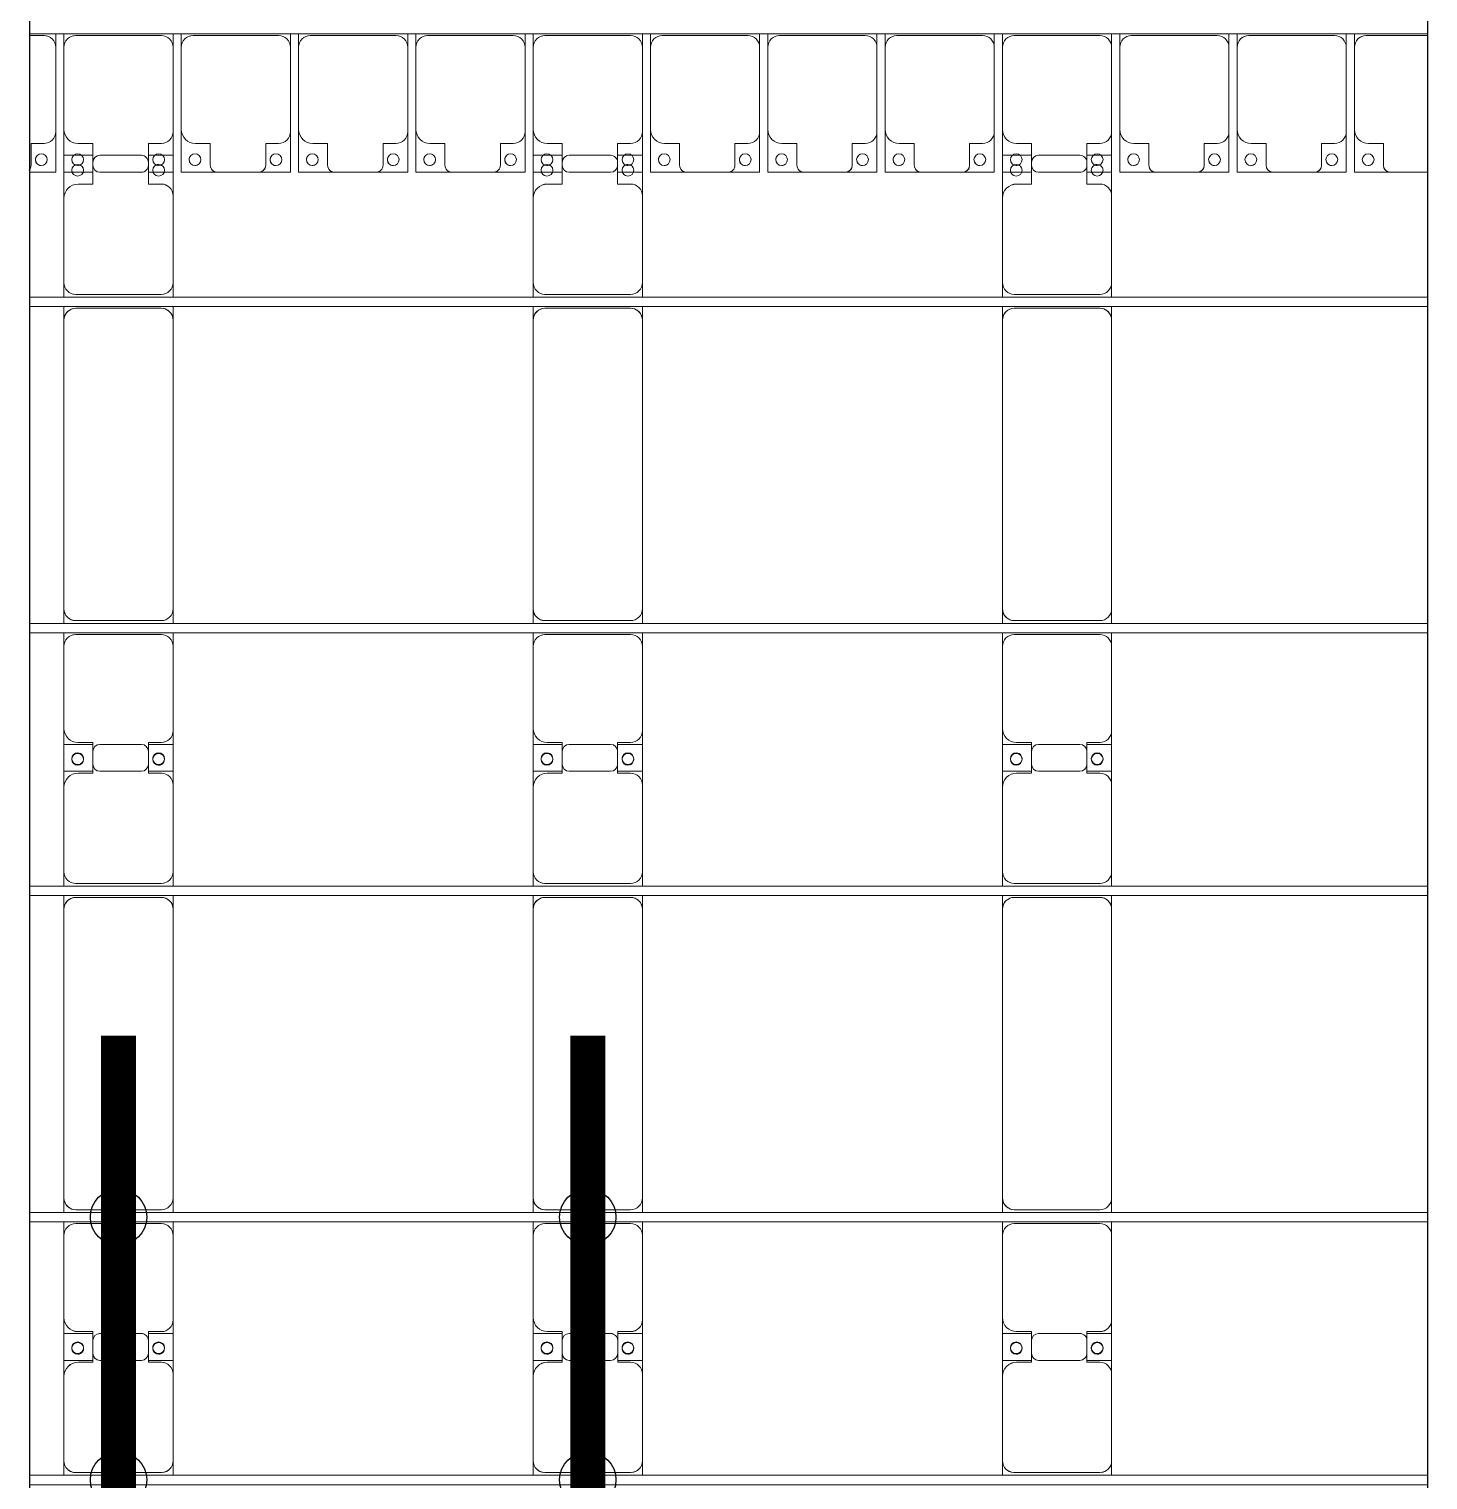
# Model space of a CAD drawing. Header units: millimetres. Extents: x -496478 to -186190, y -204059 to -87354.
# Drawn here: x -329122 to -323160, y -176290 to -170108 of the extents above; entities that cross this region are included whole.
import ezdxf

# ---------------------------------------------------------------- set-up
doc = ezdxf.new("R2010")
doc.units = ezdxf.units.MM
for name, color, linetype, lineweight in [('A-DETL-MBND', 5, 'Continuous', 9), ('A-GENM', 13, 'Continuous', 9), ('S-BEAM', 12, 'Continuous', 9)]:
    doc.layers.add(name, color=color, linetype=linetype, lineweight=lineweight)
doc.layers.add('GC-HOP 40x60 GIA CUONG', color=1, linetype='Continuous')

# ---------------------------------------------------------------- blocks, each defined once
blk = doc.blocks.new('Dải phao đi lại kèm đỡ invester - DẢI PHAO ĐI LẠI-18893-BỐ TRÍ KHUNG KẾT CẤU BÈ PIN 01')
at = {"layer": 'A-DETL-MBND', "color": 8}
for p, q in [((109673.4, -729.7), (109611.5, -729.7)), ((109723.4, -722), (109723.4, -779.7)), ((109758.4, -779.7), (109758.4, -722)), ((110173.4, -729.7), (109808.4, -729.7)), ((110223.4, -722), (110223.4, -779.7)), ((110258.4, -779.7), (110258.4, -722)), ((110673.4, -729.7), (110308.4, -729.7)), ((110723.4, -722), (110723.4, -779.7)), ((110758.4, -779.7), (110758.4, -722)), ((111173.4, -729.7), (110808.4, -729.7)), ((111223.4, -722), (111223.4, -779.7)), ((111258.4, -779.7), (111258.4, -722)), ((111673.4, -729.7), (111308.4, -729.7)), ((111723.4, -722), (111723.4, -779.7)), ((111758.4, -779.7), (111758.4, -722)), ((112173.4, -729.7), (111808.4, -729.7)), ((112223.4, -722), (112223.4, -779.7)), ((112258.4, -779.7), (112258.4, -722)), ((112673.4, -729.7), (112308.4, -729.7)), ((112723.4, -722), (112723.4, -779.7)), ((112758.4, -779.7), (112758.4, -722)), ((113173.4, -729.7), (112808.4, -729.7)), ((113223.4, -722), (113223.4, -779.7)), ((113258.4, -779.7), (113258.4, -722)), ((113673.4, -729.7), (113308.4, -729.7)), ((113723.4, -722), (113723.4, -779.7)), ((113758.4, -779.7), (113758.4, -722)), ((114173.4, -729.7), (113808.4, -729.7)), ((114223.4, -722), (114223.4, -779.7)), ((114258.4, -779.7), (114258.4, -722)), ((114673.4, -729.7), (114308.4, -729.7)), ((114723.4, -722), (114723.4, -779.7)), ((114758.4, -779.7), (114758.4, -722)), ((115173.4, -729.7), (114808.4, -729.7)), ((115223.4, -722), (115223.4, -779.7)), ((115258.4, -779.7), (115258.4, -722)), ((115571.5, -729.7), (115308.4, -729.7)), ((109723.4, -1139.7), (109723.4, -779.7)), ((109758.4, -779.7), (109758.4, -1129.7)), ((110223.4, -1139.7), (110223.4, -779.7)), ((110258.4, -779.7), (110258.4, -1129.7)), ((110723.4, -1139.7), (110723.4, -779.7)), ((110758.4, -779.7), (110758.4, -1129.7)), ((111223.4, -1139.7), (111223.4, -779.7)), ((111258.4, -779.7), (111258.4, -1129.7)), ((111723.4, -1139.7), (111723.4, -779.7)), ((111758.4, -779.7), (111758.4, -1129.7)), ((112223.4, -1139.7), (112223.4, -779.7)), ((112258.4, -779.7), (112258.4, -1129.7)), ((112723.4, -1139.7), (112723.4, -779.7)), ((112758.4, -779.7), (112758.4, -1129.7)), ((113223.4, -1139.7), (113223.4, -779.7)), ((113258.4, -779.7), (113258.4, -1129.7)), ((113723.4, -1139.7), (113723.4, -779.7)), ((113758.4, -779.7), (113758.4, -1129.7)), ((114223.4, -1139.7), (114223.4, -779.7)), ((114258.4, -779.7), (114258.4, -1129.7)), ((114723.4, -1139.7), (114723.4, -779.7)), ((114758.4, -779.7), (114758.4, -1129.7)), ((115223.4, -1139.7), (115223.4, -779.7)), ((115258.4, -779.7), (115258.4, -1129.7)), ((109723.4, -1139.7), (109723.4, -1312.2)), ((109758.4, -1312.2), (109758.4, -1129.7)), ((110223.4, -1139.7), (110223.4, -1312.2)), ((110258.4, -1312.2), (110258.4, -1129.7)), ((110723.4, -1139.7), (110723.4, -1312.2)), ((110758.4, -1312.2), (110758.4, -1129.7)), ((111223.4, -1139.7), (111223.4, -1312.2)), ((111258.4, -1312.2), (111258.4, -1129.7)), ((111723.4, -1139.7), (111723.4, -1312.2)), ((111758.4, -1312.2), (111758.4, -1129.7)), ((112223.4, -1139.7), (112223.4, -1312.2)), ((112258.4, -1312.2), (112258.4, -1129.7)), ((112723.4, -1139.7), (112723.4, -1312.2)), ((112758.4, -1312.2), (112758.4, -1129.7)), ((113223.4, -1139.7), (113223.4, -1312.2)), ((113258.4, -1312.2), (113258.4, -1129.7)), ((113723.4, -1139.7), (113723.4, -1312.2)), ((113758.4, -1312.2), (113758.4, -1129.7)), ((114223.4, -1139.7), (114223.4, -1312.2)), ((114258.4, -1312.2), (114258.4, -1129.7)), ((114723.4, -1139.7), (114723.4, -1312.2)), ((114758.4, -1312.2), (114758.4, -1129.7)), ((115223.4, -1139.7), (115223.4, -1312.2)), ((115258.4, -1312.2), (115258.4, -1129.7)), ((109618.2, -1282.2), (109618.2, -1189.7)), ((109618.2, -1189.7), (109673.4, -1189.7)), ((109818.4, -1189.7), (109881.8, -1189.7)), ((109881.8, -1189.7), (109881.8, -1282.2)), ((110118.2, -1282.2), (110118.2, -1189.7)), ((110118.2, -1189.7), (110173.4, -1189.7)), ((110318.4, -1189.7), (110381.8, -1189.7)), ((110381.8, -1189.7), (110381.8, -1282.2)), ((110618.2, -1282.2), (110618.2, -1189.7)), ((110618.2, -1189.7), (110673.4, -1189.7)), ((110818.4, -1189.7), (110881.8, -1189.7)), ((110881.8, -1189.7), (110881.8, -1282.2)), ((111118.2, -1282.2), (111118.2, -1189.7)), ((111118.2, -1189.7), (111173.4, -1189.7)), ((111318.4, -1189.7), (111381.8, -1189.7)), ((111381.8, -1189.7), (111381.8, -1282.2)), ((111618.2, -1282.2), (111618.2, -1189.7)), ((111618.2, -1189.7), (111673.4, -1189.7)), ((111818.4, -1189.7), (111881.8, -1189.7)), ((111881.8, -1189.7), (111881.8, -1282.2)), ((112118.2, -1282.2), (112118.2, -1189.7)), ((112118.2, -1189.7), (112173.4, -1189.7)), ((112318.4, -1189.7), (112381.8, -1189.7)), ((112381.8, -1189.7), (112381.8, -1282.2)), ((112618.2, -1282.2), (112618.2, -1189.7)), ((112618.2, -1189.7), (112673.4, -1189.7)), ((112818.4, -1189.7), (112881.8, -1189.7)), ((112881.8, -1189.7), (112881.8, -1282.2)), ((113118.2, -1282.2), (113118.2, -1189.7)), ((113118.2, -1189.7), (113173.4, -1189.7)), ((113318.4, -1189.7), (113381.8, -1189.7)), ((113381.8, -1189.7), (113381.8, -1282.2)), ((113618.2, -1282.2), (113618.2, -1189.7)), ((113618.2, -1189.7), (113673.4, -1189.7)), ((113818.4, -1189.7), (113881.8, -1189.7)), ((113881.8, -1189.7), (113881.8, -1282.2)), ((114118.2, -1282.2), (114118.2, -1189.7)), ((114118.2, -1189.7), (114173.4, -1189.7)), ((114318.4, -1189.7), (114381.8, -1189.7)), ((114381.8, -1189.7), (114381.8, -1282.2)), ((114618.2, -1282.2), (114618.2, -1189.7)), ((114618.2, -1189.7), (114673.4, -1189.7)), ((114818.4, -1189.7), (114881.8, -1189.7)), ((114881.8, -1189.7), (114881.8, -1282.2)), ((115118.2, -1282.2), (115118.2, -1189.7)), ((115118.2, -1189.7), (115173.4, -1189.7)), ((115318.4, -1189.7), (115381.8, -1189.7)), ((115381.8, -1189.7), (115381.8, -1282.2)), ((109723.4, -1312.2), (109611.5, -1312.2)), ((109611.5, -1312.2), (109723.4, -1312.2)), ((109881.8, -1312.2), (109758.4, -1312.2)), ((109792.1, -1312.2), (109840.2, -1312.2)), ((109911.8, -1312.2), (110088.2, -1312.2)), ((110223.4, -1312.2), (110118.2, -1312.2)), ((110138.5, -1312.2), (110186.6, -1312.2)), ((110411.8, -1312.2), (110258.4, -1312.2)), ((110258.4, -1312.2), (110411.8, -1312.2)), ((110411.8, -1312.2), (110588.2, -1312.2)), ((110723.4, -1312.2), (110588.2, -1312.2)), ((110588.2, -1312.2), (110723.4, -1312.2)), ((110911.8, -1312.2), (110758.4, -1312.2)), ((110758.4, -1312.2), (110911.8, -1312.2)), ((110911.8, -1312.2), (111088.2, -1312.2)), ((111223.4, -1312.2), (111088.2, -1312.2)), ((111088.2, -1312.2), (111223.4, -1312.2)), ((111411.8, -1312.2), (111258.4, -1312.2)), ((111258.4, -1312.2), (111411.8, -1312.2)), ((111411.8, -1312.2), (111588.2, -1312.2)), ((111723.4, -1312.2), (111588.2, -1312.2)), ((111588.2, -1312.2), (111723.4, -1312.2)), ((111881.8, -1312.2), (111758.4, -1312.2)), ((111792.1, -1312.2), (111840.2, -1312.2)), ((111911.8, -1312.2), (112088.2, -1312.2)), ((112223.4, -1312.2), (112118.2, -1312.2)), ((112138.5, -1312.2), (112186.6, -1312.2)), ((112411.8, -1312.2), (112258.4, -1312.2)), ((112258.4, -1312.2), (112411.8, -1312.2)), ((112411.8, -1312.2), (112588.2, -1312.2)), ((112723.4, -1312.2), (112588.2, -1312.2)), ((112588.2, -1312.2), (112723.4, -1312.2)), ((112911.8, -1312.2), (112758.4, -1312.2)), ((112758.4, -1312.2), (112911.8, -1312.2)), ((112911.8, -1312.2), (113088.2, -1312.2)), ((113223.4, -1312.2), (113088.2, -1312.2)), ((113088.2, -1312.2), (113223.4, -1312.2)), ((113411.8, -1312.2), (113258.4, -1312.2)), ((113258.4, -1312.2), (113411.8, -1312.2)), ((113411.8, -1312.2), (113588.2, -1312.2)), ((113723.4, -1312.2), (113588.2, -1312.2)), ((113588.2, -1312.2), (113723.4, -1312.2)), ((113881.8, -1312.2), (113758.4, -1312.2)), ((113792.1, -1312.2), (113840.2, -1312.2)), ((113911.8, -1312.2), (114088.2, -1312.2)), ((114223.4, -1312.2), (114118.2, -1312.2)), ((114138.5, -1312.2), (114186.6, -1312.2)), ((114411.8, -1312.2), (114258.4, -1312.2)), ((114258.4, -1312.2), (114411.8, -1312.2)), ((114411.8, -1312.2), (114588.2, -1312.2)), ((114723.4, -1312.2), (114588.2, -1312.2)), ((114588.2, -1312.2), (114723.4, -1312.2)), ((114911.8, -1312.2), (114758.4, -1312.2)), ((114758.4, -1312.2), (114911.8, -1312.2)), ((114911.8, -1312.2), (115088.2, -1312.2)), ((115223.4, -1312.2), (115088.2, -1312.2)), ((115088.2, -1312.2), (115223.4, -1312.2)), ((115411.8, -1312.2), (115258.4, -1312.2)), ((115258.4, -1312.2), (115411.8, -1312.2)), ((115411.8, -1312.2), (115571.5, -1312.2))]:
    blk.add_line(p, q, dxfattribs=at)
for centre, radius, start, end in [((109673.4, -779.7), 50, 0, 90), ((109673.4, -779.7), 50, 45, 90), ((109808.4, -779.7), 50, 90, 180), ((109808.4, -779.7), 50, 90, 135), ((110173.4, -779.7), 50, 360, 90), ((110173.4, -779.7), 50, 45, 90), ((110308.4, -779.7), 50, 90, 180), ((110308.4, -779.7), 50, 90, 135), ((110673.4, -779.7), 50, 360, 90), ((110673.4, -779.7), 50, 45, 90), ((110808.4, -779.7), 50, 90, 180), ((110808.4, -779.7), 50, 90, 135), ((111173.4, -779.7), 50, 0, 90), ((111173.4, -779.7), 50, 45, 90), ((111308.4, -779.7), 50, 90, 180), ((111308.4, -779.7), 50, 90, 135), ((111673.4, -779.7), 50, 360, 90), ((111673.4, -779.7), 50, 45, 90), ((111808.4, -779.7), 50, 90, 180), ((111808.4, -779.7), 50, 90, 135), ((112173.4, -779.7), 50, 0, 90), ((112173.4, -779.7), 50, 45, 90), ((112308.4, -779.7), 50, 90, 180), ((112308.4, -779.7), 50, 90, 135), ((112673.4, -779.7), 50, 0, 90), ((112673.4, -779.7), 50, 45, 90), ((112808.4, -779.7), 50, 90, 180), ((112808.4, -779.7), 50, 90, 135), ((113173.4, -779.7), 50, 360, 90), ((113173.4, -779.7), 50, 45, 90), ((113308.4, -779.7), 50, 90, 180), ((113308.4, -779.7), 50, 90, 135), ((113673.4, -779.7), 50, 0, 90), ((113673.4, -779.7), 50, 45, 90), ((113808.4, -779.7), 50, 90, 180), ((113808.4, -779.7), 50, 90, 135), ((114173.4, -779.7), 50, 360, 90), ((114173.4, -779.7), 50, 45, 90), ((114308.4, -779.7), 50, 90, 180), ((114308.4, -779.7), 50, 90, 135), ((114673.4, -779.7), 50, 360, 90), ((114673.4, -779.7), 50, 45, 90), ((114808.4, -779.7), 50, 90, 180), ((114808.4, -779.7), 50, 90, 135), ((115173.4, -779.7), 50, 0, 90), ((115173.4, -779.7), 50, 45, 90), ((115308.4, -779.7), 50, 90, 180), ((115308.4, -779.7), 50, 90, 135), ((109673.4, -1139.7), 50, 270, 0), ((109818.4, -1129.7), 60, 180, 270), ((109818.4, -1129.7), 60, 225, 270), ((110173.4, -1139.7), 50, 270, 360), ((110318.4, -1129.7), 60, 180, 270), ((110318.4, -1129.7), 60, 225, 270), ((110673.4, -1139.7), 50, 270, 0), ((110818.4, -1129.7), 60, 180, 270), ((110818.4, -1129.7), 60, 225, 270), ((111173.4, -1139.7), 50, 270, 0), ((111318.4, -1129.7), 60, 180, 270), ((111318.4, -1129.7), 60, 225, 270), ((111673.4, -1139.7), 50, 270, 360), ((111818.4, -1129.7), 60, 180, 270), ((111818.4, -1129.7), 60, 225, 270), ((112173.4, -1139.7), 50, 270, 0), ((112318.4, -1129.7), 60, 180, 270), ((112318.4, -1129.7), 60, 225, 270), ((112673.4, -1139.7), 50, 270, 0), ((112818.4, -1129.7), 60, 180, 270), ((112818.4, -1129.7), 60, 225, 270), ((113173.4, -1139.7), 50, 270, 360), ((113318.4, -1129.7), 60, 180, 270), ((113318.4, -1129.7), 60, 225, 270), ((113673.4, -1139.7), 50, 270, 0), ((113818.4, -1129.7), 60, 180, 270), ((113818.4, -1129.7), 60, 225, 270), ((114173.4, -1139.7), 50, 270, 0), ((114318.4, -1129.7), 60, 180, 270), ((114318.4, -1129.7), 60, 225, 270), ((114673.4, -1139.7), 50, 270, 360), ((114818.4, -1129.7), 60, 180, 270), ((114818.4, -1129.7), 60, 225, 270), ((115173.4, -1139.7), 50, 270, 0), ((115318.4, -1129.7), 60, 180, 270), ((115318.4, -1129.7), 60, 225, 270), ((109661.8, -1258.6), 25, 90, 270), ((109661.8, -1258.6), 25, 270, 90), ((109673.4, -1139.7), 50, 270, 315), ((109816.8, -1258.6), 25, 90, 270), ((109816.8, -1258.6), 25, 270, 90), ((110161.8, -1258.6), 25, 90, 270), ((110161.8, -1258.6), 25, 270, 90), ((110173.4, -1139.7), 50, 270, 315), ((110316.8, -1258.6), 25, 90, 270), ((110316.8, -1258.6), 25, 270, 90), ((110661.8, -1258.6), 25, 90, 270), ((110661.8, -1258.6), 25, 270, 90), ((110673.4, -1139.7), 50, 270, 315), ((110816.8, -1258.6), 25, 90, 270), ((110816.8, -1258.6), 25, 270, 90), ((111161.8, -1258.6), 25, 90, 270), ((111161.8, -1258.6), 25, 270, 90), ((111173.4, -1139.7), 50, 270, 315), ((111316.8, -1258.6), 25, 90, 270), ((111316.8, -1258.6), 25, 270, 90), ((111661.8, -1258.6), 25, 90, 270), ((111661.8, -1258.6), 25, 270, 90), ((111673.4, -1139.7), 50, 270, 315), ((111816.8, -1258.6), 25, 90, 270), ((111816.8, -1258.6), 25, 270, 90), ((112161.8, -1258.6), 25, 90, 270), ((112161.8, -1258.6), 25, 270, 90), ((112173.4, -1139.7), 50, 270, 315), ((112316.8, -1258.6), 25, 90, 270), ((112316.8, -1258.6), 25, 270, 90), ((112661.8, -1258.6), 25, 90, 270), ((112661.8, -1258.6), 25, 270, 90), ((112673.4, -1139.7), 50, 270, 315), ((112816.8, -1258.6), 25, 90, 270), ((112816.8, -1258.6), 25, 270, 90), ((113161.8, -1258.6), 25, 90, 270), ((113161.8, -1258.6), 25, 270, 90), ((113173.4, -1139.7), 50, 270, 315), ((113316.8, -1258.6), 25, 90, 270), ((113316.8, -1258.6), 25, 270, 90), ((113661.8, -1258.6), 25, 90, 270), ((113661.8, -1258.6), 25, 270, 90), ((113673.4, -1139.7), 50, 270, 315), ((113816.8, -1258.6), 25, 90, 270), ((113816.8, -1258.6), 25, 270, 90), ((114161.8, -1258.6), 25, 90, 270), ((114161.8, -1258.6), 25, 270, 90), ((114173.4, -1139.7), 50, 270, 315), ((114316.8, -1258.6), 25, 90, 270), ((114316.8, -1258.6), 25, 270, 90), ((114661.8, -1258.6), 25, 90, 270), ((114661.8, -1258.6), 25, 270, 90), ((114673.4, -1139.7), 50, 270, 315), ((114816.8, -1258.6), 25, 90, 270), ((114816.8, -1258.6), 25, 270, 90), ((115161.8, -1258.6), 25, 90, 270), ((115161.8, -1258.6), 25, 270, 90), ((115173.4, -1139.7), 50, 270, 315), ((115316.8, -1258.6), 25, 90, 270), ((115316.8, -1258.6), 25, 270, 90), ((109588.2, -1282.2), 30, 315, 0), ((109588.2, -1282.2), 30, 315, 345), ((109588.2, -1282.2), 30, 315, 330), ((109588.2, -1282.2), 30, 315, 330), ((109661.8, -1258.6), 25, 165, 270), ((109661.8, -1258.6), 25, 0, 15), ((109816.8, -1258.6), 25, 270, 285), ((109911.8, -1282.2), 30, 180, 270), ((110088.2, -1282.2), 30, 270, 0), ((110161.8, -1258.6), 25, 255, 270), ((110316.8, -1258.6), 25, 165, 180), ((110316.8, -1258.6), 25, 270, 285), ((110411.8, -1282.2), 30, 180, 270), ((110411.8, -1282.2), 30, 195, 270), ((110588.2, -1282.2), 30, 270, 360), ((110588.2, -1282.2), 30, 270, 345), ((110588.2, -1282.2), 30, 315, 330), ((110588.2, -1282.2), 30, 315, 330), ((110661.8, -1258.6), 25, 165, 270), ((110661.8, -1258.6), 25, 0, 15), ((110816.8, -1258.6), 25, 165, 180), ((110816.8, -1258.6), 25, 270, 285), ((110911.8, -1282.2), 30, 180, 270), ((110911.8, -1282.2), 30, 195, 270), ((111088.2, -1282.2), 30, 270, 0), ((111088.2, -1282.2), 30, 270, 345), ((111088.2, -1282.2), 30, 315, 330), ((111088.2, -1282.2), 30, 315, 330), ((111161.8, -1258.6), 25, 165, 270), ((111161.8, -1258.6), 25, 0, 15), ((111316.8, -1258.6), 25, 165, 180), ((111316.8, -1258.6), 25, 270, 285), ((111411.8, -1282.2), 30, 180, 270), ((111411.8, -1282.2), 30, 195, 270), ((111588.2, -1282.2), 30, 270, 0), ((111588.2, -1282.2), 30, 270, 345), ((111588.2, -1282.2), 30, 315, 330), ((111588.2, -1282.2), 30, 315, 330), ((111661.8, -1258.6), 25, 165, 270), ((111661.8, -1258.6), 25, 360, 15), ((111816.8, -1258.6), 25, 270, 285), ((111911.8, -1282.2), 30, 180, 270), ((112088.2, -1282.2), 30, 270, 360), ((112161.8, -1258.6), 25, 255, 270), ((112316.8, -1258.6), 25, 165, 180), ((112316.8, -1258.6), 25, 270, 285), ((112411.8, -1282.2), 30, 180, 270), ((112411.8, -1282.2), 30, 195, 270), ((112588.2, -1282.2), 30, 270, 0), ((112588.2, -1282.2), 30, 270, 345), ((112588.2, -1282.2), 30, 315, 330), ((112588.2, -1282.2), 30, 315, 330), ((112661.8, -1258.6), 25, 165, 270), ((112661.8, -1258.6), 25, 360, 15), ((112816.8, -1258.6), 25, 165, 180), ((112816.8, -1258.6), 25, 270, 285), ((112911.8, -1282.2), 30, 180, 270), ((112911.8, -1282.2), 30, 195, 270), ((113088.2, -1282.2), 30, 270, 360), ((113088.2, -1282.2), 30, 270, 345), ((113088.2, -1282.2), 30, 315, 330), ((113088.2, -1282.2), 30, 315, 330), ((113161.8, -1258.6), 25, 165, 270), ((113161.8, -1258.6), 25, 360, 15), ((113316.8, -1258.6), 25, 165, 180), ((113316.8, -1258.6), 25, 270, 285), ((113411.8, -1282.2), 30, 180, 270), ((113411.8, -1282.2), 30, 195, 270), ((113588.2, -1282.2), 30, 270, 360), ((113588.2, -1282.2), 30, 270, 345), ((113588.2, -1282.2), 30, 315, 330), ((113588.2, -1282.2), 30, 315, 330), ((113661.8, -1258.6), 25, 165, 270), ((113661.8, -1258.6), 25, 360, 15), ((113816.8, -1258.6), 25, 270, 285), ((113911.8, -1282.2), 30, 180, 270), ((114088.2, -1282.2), 30, 270, 0), ((114161.8, -1258.6), 25, 255, 270), ((114316.8, -1258.6), 25, 165, 180), ((114316.8, -1258.6), 25, 270, 285), ((114411.8, -1282.2), 30, 180, 270), ((114411.8, -1282.2), 30, 195, 270), ((114588.2, -1282.2), 30, 270, 360), ((114588.2, -1282.2), 30, 270, 345), ((114588.2, -1282.2), 30, 315, 330), ((114588.2, -1282.2), 30, 315, 330), ((114661.8, -1258.6), 25, 165, 270), ((114661.8, -1258.6), 25, 0, 15), ((114816.8, -1258.6), 25, 165, 180), ((114816.8, -1258.6), 25, 270, 285), ((114911.8, -1282.2), 30, 180, 270), ((114911.8, -1282.2), 30, 195, 270), ((115088.2, -1282.2), 30, 270, 360), ((115088.2, -1282.2), 30, 270, 345), ((115088.2, -1282.2), 30, 315, 330), ((115088.2, -1282.2), 30, 315, 330), ((115161.8, -1258.6), 25, 165, 270), ((115161.8, -1258.6), 25, 360, 15), ((115316.8, -1258.6), 25, 165, 180), ((115316.8, -1258.6), 25, 270, 285), ((115411.8, -1282.2), 30, 180, 270), ((115411.8, -1282.2), 30, 195, 270), ((110411.8, -1282.2), 30, 255, 270), ((110411.8, -1282.2), 30, 255, 270), ((110588.2, -1282.2), 30, 270, 285), ((110588.2, -1282.2), 30, 270, 285), ((110911.8, -1282.2), 30, 255, 270), ((110911.8, -1282.2), 30, 255, 270), ((111088.2, -1282.2), 30, 270, 285), ((111088.2, -1282.2), 30, 270, 285), ((111411.8, -1282.2), 30, 255, 270), ((111411.8, -1282.2), 30, 255, 270), ((111588.2, -1282.2), 30, 270, 285), ((111588.2, -1282.2), 30, 270, 285), ((112411.8, -1282.2), 30, 255, 270), ((112411.8, -1282.2), 30, 255, 270), ((112588.2, -1282.2), 30, 270, 285), ((112588.2, -1282.2), 30, 270, 285), ((112911.8, -1282.2), 30, 255, 270), ((112911.8, -1282.2), 30, 255, 270), ((113088.2, -1282.2), 30, 270, 285), ((113088.2, -1282.2), 30, 270, 285), ((113411.8, -1282.2), 30, 255, 270), ((113411.8, -1282.2), 30, 255, 270), ((113588.2, -1282.2), 30, 270, 285), ((113588.2, -1282.2), 30, 270, 285), ((114411.8, -1282.2), 30, 255, 270), ((114411.8, -1282.2), 30, 255, 270), ((114588.2, -1282.2), 30, 270, 285), ((114588.2, -1282.2), 30, 270, 285), ((114911.8, -1282.2), 30, 255, 270), ((114911.8, -1282.2), 30, 255, 270), ((115088.2, -1282.2), 30, 270, 285), ((115088.2, -1282.2), 30, 270, 285), ((115411.8, -1282.2), 30, 255, 270), ((115411.8, -1282.2), 30, 255, 270)]:
    blk.add_arc(centre, radius, start, end, dxfattribs=at)
blk = doc.blocks.new('Dai phao do pin - DẢI PHAO ĐỠ PIN-V82-BỐ TRÍ KHUNG KẾT CẤU BÈ PIN 01')
at = {"layer": 'A-DETL-MBND', "color": 8}
for p, q in [((10748, 241.6), (10809.7, 241.6)), ((10759.7, 191.6), (10759.7, -173.4)), ((11169.7, 241.6), (10809.7, 241.6)), ((11169.7, 241.6), (11352.2, 241.6)), ((11237.8, 241.6), (11420.3, 241.6)), ((11237.8, 118.2), (11237.8, 241.6)), ((11352.2, 241.6), (11352.2, 118.2)), ((11770.3, 241.6), (11420.3, 241.6)), ((11770.3, 241.6), (11828, 241.6)), ((11820.3, -173.4), (11820.3, 191.6)), ((11868, 241.6), (11929.7, 241.6)), ((11879.7, 191.6), (11879.7, -173.4)), ((13160.3, 241.6), (11929.7, 241.6)), ((13160.3, 241.6), (13218, 241.6)), ((13210.3, -173.4), (13210.3, 191.6)), ((13258, 241.6), (13319.5, 241.6)), ((13269.7, 191.6), (13269.7, -173.4)), ((13679.7, 241.6), (13319.7, 241.6)), ((13679.7, 241.6), (13862.2, 241.6)), ((13747.8, 241.6), (13930.3, 241.6)), ((13747.8, 118.2), (13747.8, 241.6)), ((13862.2, 241.6), (13862.2, 118.2)), ((14280.3, 241.6), (13930.3, 241.6)), ((14280.3, 241.6), (14338, 241.6)), ((14330.3, -173.4), (14330.3, 191.6)), ((14378, 241.6), (14439.7, 241.6)), ((14389.7, 191.6), (14389.7, -173.4)), ((15670.3, 241.6), (14439.7, 241.6)), ((15670.3, 241.6), (15728, 241.6)), ((15720.3, -173.4), (15720.3, 191.6)), ((15768, 241.6), (15829.7, 241.6)), ((15779.7, 191.6), (15779.7, -173.4)), ((16189.7, 241.6), (15829.7, 241.6)), ((16189.7, 241.6), (16372.2, 241.6)), ((16372.2, 241.6), (16372.2, 118.2)), ((16372.2, 166.5), (16372.2, 201)), ((11229.7, 118.2), (11229.7, 181.6)), ((11360.3, 181.6), (11360.3, 118.2)), ((13739.7, 118.2), (13739.7, 181.6)), ((13870.3, 181.6), (13870.3, 118.2)), ((16249.7, 118.2), (16249.7, 181.6)), ((11322.2, 118.2), (11229.7, 118.2)), ((11237.8, 88.2), (11237.8, -88.2)), ((11360.3, 118.2), (11267.8, 118.2)), ((11352.2, -88.2), (11352.2, 88.2)), ((13832.2, 118.2), (13739.7, 118.2)), ((13747.8, 88.2), (13747.8, -88.2)), ((13870.3, 118.2), (13777.8, 118.2)), ((13862.2, -88.2), (13862.2, 88.2)), ((16342.2, 118.2), (16249.7, 118.2)), ((16372.2, -88.2), (16372.2, 88.2)), ((11229.7, -173.4), (11229.7, -118.2)), ((11229.7, -118.2), (11322.2, -118.2)), ((11237.8, -223.4), (11237.8, -118.2)), ((11267.8, -118.2), (11360.3, -118.2)), ((11352.2, -118.2), (11352.2, -223.4)), ((11360.3, -118.2), (11360.3, -173.4)), ((13739.7, -173.4), (13739.7, -118.2)), ((13739.7, -118.2), (13832.2, -118.2)), ((13747.8, -223.4), (13747.8, -118.2)), ((13777.8, -118.2), (13870.3, -118.2)), ((13862.2, -118.2), (13862.2, -223.4)), ((13870.3, -118.2), (13870.3, -173.4)), ((16249.7, -173.4), (16249.7, -118.2)), ((16249.7, -118.2), (16342.2, -118.2)), ((16372.2, -118.2), (16372.2, -223.4)), ((16372.2, -179.7), (16372.2, -143.8)), ((10809.7, -223.4), (10748, -223.4)), ((10809.7, -223.4), (11179.7, -223.4)), ((11352.2, -223.4), (11179.7, -223.4)), ((11410.3, -223.4), (11237.8, -223.4)), ((11410.3, -223.4), (11770.3, -223.4)), ((11828, -223.4), (11770.3, -223.4)), ((11929.7, -223.4), (11868, -223.4)), ((11929.7, -223.4), (13160.3, -223.4)), ((13218, -223.4), (13160.3, -223.4)), ((13319.5, -223.4), (13258, -223.4)), ((13319.7, -223.4), (13689.7, -223.4)), ((13862.2, -223.4), (13689.7, -223.4)), ((13920.3, -223.4), (13747.8, -223.4)), ((13920.3, -223.4), (14280.3, -223.4)), ((14338, -223.4), (14280.3, -223.4)), ((14439.7, -223.4), (14378, -223.4)), ((14439.7, -223.4), (15670.3, -223.4)), ((15728, -223.4), (15670.3, -223.4)), ((15829.7, -223.4), (15768, -223.4)), ((15829.7, -223.4), (16199.7, -223.4)), ((16372.2, -223.4), (16199.7, -223.4))]:
    blk.add_line(p, q, dxfattribs=at)
for centre, radius, start, end in [((10809.7, 191.6), 50, 90, 180), ((10809.7, 191.6), 50, 135, 174.44453), ((11169.7, 181.6), 60, 0, 90), ((11169.7, 181.6), 60, 0, 45), ((11288.6, 183.2), 25, 0, 180), ((11291.4, 183.2), 25, 360, 180), ((11420.3, 181.6), 60, 90, 180), ((11420.3, 181.6), 60, 135, 180), ((11770.3, 191.6), 50, 0, 90), ((11770.3, 191.6), 50, 0, 45), ((11929.7, 191.6), 50, 90, 180), ((11929.7, 191.6), 50, 105, 180), ((13160.3, 191.6), 50, 0, 90), ((13160.3, 191.6), 50, 15, 90), ((13319.7, 191.6), 50, 90, 180), ((13319.7, 191.6), 50, 135, 180), ((13679.7, 181.6), 60, 0, 90), ((13679.7, 181.6), 60, 0, 45), ((13798.6, 183.2), 25, 0, 180), ((13801.4, 183.2), 25, 360, 180), ((13930.3, 181.6), 60, 90, 180), ((13930.3, 181.6), 60, 135, 180), ((14280.3, 191.6), 50, 360, 90), ((14280.3, 191.6), 50, 360, 45), ((14439.7, 191.6), 50, 90, 180), ((14439.7, 191.6), 50, 105, 180), ((15670.3, 191.6), 50, 0, 90), ((15670.3, 191.6), 50, 15, 90), ((15829.7, 191.6), 50, 90, 180), ((15829.7, 191.6), 50, 135, 180), ((16189.7, 181.6), 60, 360, 90), ((16189.7, 181.6), 60, 360, 45), ((16308.6, 183.2), 25, 0, 180), ((11288.6, 183.2), 25, 180, 0), ((11291.4, 183.2), 25, 180, 360), ((11291.4, 183.2), 25, 180, 195), ((13798.6, 183.2), 25, 180, 360), ((13801.4, 183.2), 25, 180, 0), ((13801.4, 183.2), 25, 180, 195), ((16308.6, 183.2), 25, 180, 360), ((11267.8, 88.2), 30, 90, 180), ((11322.2, 88.2), 30, 0, 90), ((13777.8, 88.2), 30, 90, 180), ((13832.2, 88.2), 30, 0, 90), ((16342.2, 88.2), 30, 360, 90), ((11267.8, -88.2), 30, 180, 270), ((11322.2, -88.2), 30, 270, 0), ((13777.8, -88.2), 30, 180, 270), ((13832.2, -88.2), 30, 270, 360), ((16342.2, -88.2), 30, 270, 0), ((10809.7, -173.4), 50, 180, 270), ((10809.7, -173.4), 50, 185.51181, 225), ((11179.7, -173.4), 50, 270, 360), ((11179.7, -173.4), 50, 315, 360), ((11288.6, -161.8), 25, 0, 180), ((11288.6, -161.8), 25, 180, 0), ((11291.4, -161.8), 25, 360, 180), ((11291.4, -161.8), 25, 120, 180), ((11291.4, -161.8), 25, 180, 360), ((11291.4, -161.8), 25, 75, 105), ((11288.6, -161.8), 25, 75, 90), ((11288.6, -161.8), 25, 30, 45), ((11288.6, -161.8), 25, 0, 15), ((11410.3, -173.4), 50, 180, 270), ((11410.3, -173.4), 50, 180, 225), ((11770.3, -173.4), 50, 270, 360), ((11770.3, -173.4), 50, 315, 360), ((11929.7, -173.4), 50, 180, 270), ((11929.7, -173.4), 50, 180, 270), ((13160.3, -173.4), 50, 270, 0), ((13160.3, -173.4), 50, 285, 360), ((13319.7, -173.4), 50, 180, 270), ((13319.7, -173.4), 50, 180, 225), ((13689.7, -173.4), 50, 270, 0), ((13689.7, -173.4), 50, 315, 0), ((13798.6, -161.8), 25, 0, 180), ((13798.6, -161.8), 25, 180, 0), ((13801.4, -161.8), 25, 360, 180), ((13801.4, -161.8), 25, 120, 180), ((13801.4, -161.8), 25, 180, 360), ((13801.4, -161.8), 25, 75, 105), ((13798.6, -161.8), 25, 75, 90), ((13798.6, -161.8), 25, 30, 45), ((13798.6, -161.8), 25, 360, 15), ((13920.3, -173.4), 50, 180, 270), ((13920.3, -173.4), 50, 180, 225), ((14280.3, -173.4), 50, 270, 0), ((14280.3, -173.4), 50, 315, 360), ((14439.7, -173.4), 50, 180, 270), ((14439.7, -173.4), 50, 180, 270), ((15670.3, -173.4), 50, 270, 0), ((15670.3, -173.4), 50, 285, 360), ((15829.7, -173.4), 50, 180, 270), ((15829.7, -173.4), 50, 180, 225), ((16199.7, -173.4), 50, 270, 360), ((16199.7, -173.4), 50, 315, 360), ((16308.6, -161.8), 25, 0, 180), ((16308.6, -161.8), 25, 180, 360), ((16308.6, -161.8), 25, 30, 45), ((16308.6, -161.8), 25, 0, 15)]:
    blk.add_arc(centre, radius, start, end, dxfattribs=at)
blk = doc.blocks.new('Dai phao do pin - DẢI PHAO ĐỠ PIN-V83-BỐ TRÍ KHUNG KẾT CẤU BÈ PIN 01')
at = {"layer": 'A-DETL-MBND', "color": 8}
for p, q in [((10748, 241.6), (10809.7, 241.6)), ((10759.7, 191.6), (10759.7, -173.4)), ((11169.7, 241.6), (10809.7, 241.6)), ((11169.7, 241.6), (11352.2, 241.6)), ((11237.8, 241.6), (11420.3, 241.6)), ((11237.8, 118.2), (11237.8, 241.6)), ((11352.2, 241.6), (11352.2, 118.2)), ((11770.3, 241.6), (11420.3, 241.6)), ((11770.3, 241.6), (11828, 241.6)), ((11820.3, -173.4), (11820.3, 191.6)), ((11868, 241.6), (11929.7, 241.6)), ((11879.7, 191.6), (11879.7, -173.4)), ((13160.3, 241.6), (11929.7, 241.6)), ((13160.3, 241.6), (13218, 241.6)), ((13210.3, -173.4), (13210.3, 191.6)), ((13258, 241.6), (13319.5, 241.6)), ((13269.7, 191.6), (13269.7, -173.4)), ((13679.7, 241.6), (13319.7, 241.6)), ((13679.7, 241.6), (13862.2, 241.6)), ((13747.8, 241.6), (13930.3, 241.6)), ((13747.8, 118.2), (13747.8, 241.6)), ((13862.2, 241.6), (13862.2, 118.2)), ((14280.3, 241.6), (13930.3, 241.6)), ((14280.3, 241.6), (14338, 241.6)), ((14330.3, -173.4), (14330.3, 191.6)), ((14378, 241.6), (14439.7, 241.6)), ((14389.7, 191.6), (14389.7, -173.4)), ((15670.3, 241.6), (14439.7, 241.6)), ((15670.3, 241.6), (15728, 241.6)), ((15720.3, -173.4), (15720.3, 191.6)), ((15768, 241.6), (15829.7, 241.6)), ((15779.7, 191.6), (15779.7, -173.4)), ((16189.7, 241.6), (15829.7, 241.6)), ((16189.7, 241.6), (16372.2, 241.6)), ((16372.2, 241.6), (16372.2, 118.2)), ((16372.2, 166.5), (16372.2, 201)), ((11229.7, 118.2), (11229.7, 181.6)), ((11360.3, 181.6), (11360.3, 118.2)), ((13739.7, 118.2), (13739.7, 181.6)), ((13870.3, 181.6), (13870.3, 118.2)), ((16249.7, 118.2), (16249.7, 181.6)), ((11322.2, 118.2), (11229.7, 118.2)), ((11237.8, 88.2), (11237.8, -88.2)), ((11360.3, 118.2), (11267.8, 118.2)), ((11352.2, -88.2), (11352.2, 88.2)), ((13832.2, 118.2), (13739.7, 118.2)), ((13747.8, 88.2), (13747.8, -88.2)), ((13870.3, 118.2), (13777.8, 118.2)), ((13862.2, -88.2), (13862.2, 88.2)), ((16342.2, 118.2), (16249.7, 118.2)), ((16372.2, -88.2), (16372.2, 88.2)), ((11229.7, -173.4), (11229.7, -118.2)), ((11229.7, -118.2), (11322.2, -118.2)), ((11237.8, -223.4), (11237.8, -118.2)), ((11267.8, -118.2), (11360.3, -118.2)), ((11352.2, -118.2), (11352.2, -223.4)), ((11360.3, -118.2), (11360.3, -173.4)), ((13739.7, -173.4), (13739.7, -118.2)), ((13739.7, -118.2), (13832.2, -118.2)), ((13747.8, -223.4), (13747.8, -118.2)), ((13777.8, -118.2), (13870.3, -118.2)), ((13862.2, -118.2), (13862.2, -223.4)), ((13870.3, -118.2), (13870.3, -173.4)), ((16249.7, -173.4), (16249.7, -118.2)), ((16249.7, -118.2), (16342.2, -118.2)), ((16372.2, -118.2), (16372.2, -223.4)), ((16372.2, -179.7), (16372.2, -143.8)), ((10809.7, -223.4), (10748, -223.4)), ((10809.7, -223.4), (11179.7, -223.4)), ((11352.2, -223.4), (11179.7, -223.4)), ((11410.3, -223.4), (11237.8, -223.4)), ((11410.3, -223.4), (11770.3, -223.4)), ((11828, -223.4), (11770.3, -223.4)), ((11929.7, -223.4), (11868, -223.4)), ((11929.7, -223.4), (13160.3, -223.4)), ((13218, -223.4), (13160.3, -223.4)), ((13319.5, -223.4), (13258, -223.4)), ((13319.7, -223.4), (13689.7, -223.4)), ((13862.2, -223.4), (13689.7, -223.4)), ((13920.3, -223.4), (13747.8, -223.4)), ((13920.3, -223.4), (14280.3, -223.4)), ((14338, -223.4), (14280.3, -223.4)), ((14439.7, -223.4), (14378, -223.4)), ((14439.7, -223.4), (15670.3, -223.4)), ((15728, -223.4), (15670.3, -223.4)), ((15829.7, -223.4), (15768, -223.4)), ((15829.7, -223.4), (16199.7, -223.4)), ((16372.2, -223.4), (16199.7, -223.4))]:
    blk.add_line(p, q, dxfattribs=at)
for centre, radius, start, end in [((10809.7, 191.6), 50, 90, 180), ((10809.7, 191.6), 50, 135, 174.21136), ((11169.7, 181.6), 60, 0, 90), ((11169.7, 181.6), 60, 0, 45), ((11288.6, 183.2), 25, 0, 180), ((11291.4, 183.2), 25, 360, 180), ((11420.3, 181.6), 60, 90, 180), ((11420.3, 181.6), 60, 135, 180), ((11770.3, 191.6), 50, 0, 90), ((11770.3, 191.6), 50, 0, 45), ((11929.7, 191.6), 50, 90, 180), ((11929.7, 191.6), 50, 105, 180), ((13160.3, 191.6), 50, 0, 90), ((13160.3, 191.6), 50, 15, 90), ((13319.7, 191.6), 50, 90, 180), ((13319.7, 191.6), 50, 135, 180), ((13679.7, 181.6), 60, 0, 90), ((13679.7, 181.6), 60, 0, 45), ((13798.6, 183.2), 25, 0, 180), ((13801.4, 183.2), 25, 360, 180), ((13930.3, 181.6), 60, 90, 180), ((13930.3, 181.6), 60, 135, 180), ((14280.3, 191.6), 50, 360, 90), ((14280.3, 191.6), 50, 360, 45), ((14439.7, 191.6), 50, 90, 180), ((14439.7, 191.6), 50, 105, 180), ((15670.3, 191.6), 50, 0, 90), ((15670.3, 191.6), 50, 15, 90), ((15829.7, 191.6), 50, 90, 180), ((15829.7, 191.6), 50, 135, 180), ((16189.7, 181.6), 60, 360, 90), ((16189.7, 181.6), 60, 360, 45), ((16308.6, 183.2), 25, 0, 180), ((11288.6, 183.2), 25, 180, 0), ((11291.4, 183.2), 25, 180, 360), ((11291.4, 183.2), 25, 180, 195), ((13798.6, 183.2), 25, 180, 360), ((13801.4, 183.2), 25, 180, 0), ((13801.4, 183.2), 25, 180, 195), ((16308.6, 183.2), 25, 180, 360), ((11267.8, 88.2), 30, 90, 180), ((11322.2, 88.2), 30, 0, 90), ((13777.8, 88.2), 30, 90, 180), ((13832.2, 88.2), 30, 0, 90), ((16342.2, 88.2), 30, 360, 90), ((11267.8, -88.2), 30, 180, 270), ((11322.2, -88.2), 30, 270, 0), ((13777.8, -88.2), 30, 180, 270), ((13832.2, -88.2), 30, 270, 360), ((16342.2, -88.2), 30, 270, 0), ((10809.7, -173.4), 50, 180, 270), ((10809.7, -173.4), 50, 185.74493, 225), ((11179.7, -173.4), 50, 270, 360), ((11179.7, -173.4), 50, 315, 360), ((11288.6, -161.8), 25, 0, 180), ((11288.6, -161.8), 25, 180, 0), ((11291.4, -161.8), 25, 360, 180), ((11291.4, -161.8), 25, 120, 180), ((11291.4, -161.8), 25, 180, 360), ((11291.4, -161.8), 25, 75, 105), ((11288.6, -161.8), 25, 75, 90), ((11288.6, -161.8), 25, 30, 45), ((11288.6, -161.8), 25, 0, 15), ((11410.3, -173.4), 50, 180, 270), ((11410.3, -173.4), 50, 180, 225), ((11770.3, -173.4), 50, 270, 360), ((11770.3, -173.4), 50, 315, 360), ((11929.7, -173.4), 50, 180, 270), ((11929.7, -173.4), 50, 180, 270), ((13160.3, -173.4), 50, 270, 0), ((13160.3, -173.4), 50, 285, 360), ((13319.7, -173.4), 50, 180, 270), ((13319.7, -173.4), 50, 180, 225), ((13689.7, -173.4), 50, 270, 0), ((13689.7, -173.4), 50, 315, 0), ((13798.6, -161.8), 25, 0, 180), ((13798.6, -161.8), 25, 180, 0), ((13801.4, -161.8), 25, 360, 180), ((13801.4, -161.8), 25, 120, 180), ((13801.4, -161.8), 25, 180, 360), ((13801.4, -161.8), 25, 75, 105), ((13798.6, -161.8), 25, 75, 90), ((13798.6, -161.8), 25, 30, 45), ((13798.6, -161.8), 25, 360, 15), ((13920.3, -173.4), 50, 180, 270), ((13920.3, -173.4), 50, 180, 225), ((14280.3, -173.4), 50, 270, 0), ((14280.3, -173.4), 50, 315, 360), ((14439.7, -173.4), 50, 180, 270), ((14439.7, -173.4), 50, 180, 270), ((15670.3, -173.4), 50, 270, 0), ((15670.3, -173.4), 50, 285, 360), ((15829.7, -173.4), 50, 180, 270), ((15829.7, -173.4), 50, 180, 225), ((16199.7, -173.4), 50, 270, 360), ((16199.7, -173.4), 50, 315, 360), ((16308.6, -161.8), 25, 0, 180), ((16308.6, -161.8), 25, 180, 360), ((16308.6, -161.8), 25, 30, 45), ((16308.6, -161.8), 25, 0, 15)]:
    blk.add_arc(centre, radius, start, end, dxfattribs=at)
blk = doc.blocks.new('Dai phao do pin - DẢI PHAO ĐỠ PIN-V84-BỐ TRÍ KHUNG KẾT CẤU BÈ PIN 01')
at = {"layer": 'A-DETL-MBND', "color": 8}
for p, q in [((10748, 241.6), (10809.7, 241.6)), ((10759.7, 191.6), (10759.7, -173.4)), ((11169.7, 241.6), (10809.7, 241.6)), ((11169.7, 241.6), (11352.2, 241.6)), ((11237.8, 241.6), (11420.3, 241.6)), ((11237.8, 118.2), (11237.8, 241.6)), ((11352.2, 241.6), (11352.2, 118.2)), ((11770.3, 241.6), (11420.3, 241.6)), ((11770.3, 241.6), (11828, 241.6)), ((11820.3, -173.4), (11820.3, 191.6)), ((11868, 241.6), (11929.7, 241.6)), ((11879.7, 191.6), (11879.7, -173.4)), ((13160.3, 241.6), (11929.7, 241.6)), ((13160.3, 241.6), (13218, 241.6)), ((13210.3, -173.4), (13210.3, 191.6)), ((13258, 241.6), (13319.5, 241.6)), ((13269.7, 191.6), (13269.7, -173.4)), ((13679.7, 241.6), (13319.7, 241.6)), ((13679.7, 241.6), (13862.2, 241.6)), ((13747.8, 241.6), (13930.3, 241.6)), ((13747.8, 118.2), (13747.8, 241.6)), ((13862.2, 241.6), (13862.2, 118.2)), ((14280.3, 241.6), (13930.3, 241.6)), ((14280.3, 241.6), (14338, 241.6)), ((14330.3, -173.4), (14330.3, 191.6)), ((14378, 241.6), (14439.7, 241.6)), ((14389.7, 191.6), (14389.7, -173.4)), ((15670.3, 241.6), (14439.7, 241.6)), ((15670.3, 241.6), (15728, 241.6)), ((15720.3, -173.4), (15720.3, 191.6)), ((15768, 241.6), (15829.7, 241.6)), ((15779.7, 191.6), (15779.7, -173.4)), ((16189.7, 241.6), (15829.7, 241.6)), ((16189.7, 241.6), (16372.2, 241.6)), ((16372.2, 241.6), (16372.2, 118.2)), ((16372.2, 166.5), (16372.2, 201)), ((11229.7, 118.2), (11229.7, 181.6)), ((11360.3, 181.6), (11360.3, 118.2)), ((13739.7, 118.2), (13739.7, 181.6)), ((13870.3, 181.6), (13870.3, 118.2)), ((16249.7, 118.2), (16249.7, 181.6)), ((11322.2, 118.2), (11229.7, 118.2)), ((11237.8, 88.2), (11237.8, -88.2)), ((11360.3, 118.2), (11267.8, 118.2)), ((11352.2, -88.2), (11352.2, 88.2)), ((13832.2, 118.2), (13739.7, 118.2)), ((13747.8, 88.2), (13747.8, -88.2)), ((13870.3, 118.2), (13777.8, 118.2)), ((13862.2, -88.2), (13862.2, 88.2)), ((16342.2, 118.2), (16249.7, 118.2)), ((16372.2, -88.2), (16372.2, 88.2)), ((11229.7, -173.4), (11229.7, -118.2)), ((11229.7, -118.2), (11322.2, -118.2)), ((11237.8, -223.4), (11237.8, -118.2)), ((11267.8, -118.2), (11360.3, -118.2)), ((11352.2, -118.2), (11352.2, -223.4)), ((11360.3, -118.2), (11360.3, -173.4)), ((13739.7, -173.4), (13739.7, -118.2)), ((13739.7, -118.2), (13832.2, -118.2)), ((13747.8, -223.4), (13747.8, -118.2)), ((13777.8, -118.2), (13870.3, -118.2)), ((13862.2, -118.2), (13862.2, -223.4)), ((13870.3, -118.2), (13870.3, -173.4)), ((16249.7, -173.4), (16249.7, -118.2)), ((16249.7, -118.2), (16342.2, -118.2)), ((16372.2, -118.2), (16372.2, -223.4)), ((16372.2, -179.7), (16372.2, -143.8)), ((10809.7, -223.4), (10748, -223.4)), ((10809.7, -223.4), (11179.7, -223.4)), ((11352.2, -223.4), (11179.7, -223.4)), ((11410.3, -223.4), (11237.8, -223.4)), ((11410.3, -223.4), (11770.3, -223.4)), ((11828, -223.4), (11770.3, -223.4)), ((11929.7, -223.4), (11868, -223.4)), ((11929.7, -223.4), (13160.3, -223.4)), ((13218, -223.4), (13160.3, -223.4)), ((13319.5, -223.4), (13258, -223.4)), ((13319.7, -223.4), (13689.7, -223.4)), ((13862.2, -223.4), (13689.7, -223.4)), ((13920.3, -223.4), (13747.8, -223.4)), ((13920.3, -223.4), (14280.3, -223.4)), ((14338, -223.4), (14280.3, -223.4)), ((14439.7, -223.4), (14378, -223.4)), ((14439.7, -223.4), (15670.3, -223.4)), ((15728, -223.4), (15670.3, -223.4)), ((15829.7, -223.4), (15768, -223.4)), ((15829.7, -223.4), (16199.7, -223.4)), ((16372.2, -223.4), (16199.7, -223.4))]:
    blk.add_line(p, q, dxfattribs=at)
for centre, radius, start, end in [((10809.7, 191.6), 50, 90, 180), ((10809.7, 191.6), 50, 135, 173.9782), ((11169.7, 181.6), 60, 0, 90), ((11169.7, 181.6), 60, 0, 45), ((11288.6, 183.2), 25, 0, 180), ((11291.4, 183.2), 25, 360, 180), ((11420.3, 181.6), 60, 90, 180), ((11420.3, 181.6), 60, 135, 180), ((11770.3, 191.6), 50, 0, 90), ((11770.3, 191.6), 50, 0, 45), ((11929.7, 191.6), 50, 90, 180), ((11929.7, 191.6), 50, 105, 180), ((13160.3, 191.6), 50, 0, 90), ((13160.3, 191.6), 50, 15, 90), ((13319.7, 191.6), 50, 90, 180), ((13319.7, 191.6), 50, 135, 180), ((13679.7, 181.6), 60, 0, 90), ((13679.7, 181.6), 60, 0, 45), ((13798.6, 183.2), 25, 0, 180), ((13801.4, 183.2), 25, 360, 180), ((13930.3, 181.6), 60, 90, 180), ((13930.3, 181.6), 60, 135, 180), ((14280.3, 191.6), 50, 360, 90), ((14280.3, 191.6), 50, 360, 45), ((14439.7, 191.6), 50, 90, 180), ((14439.7, 191.6), 50, 105, 180), ((15670.3, 191.6), 50, 0, 90), ((15670.3, 191.6), 50, 15, 90), ((15829.7, 191.6), 50, 90, 180), ((15829.7, 191.6), 50, 135, 180), ((16189.7, 181.6), 60, 360, 90), ((16189.7, 181.6), 60, 360, 45), ((16308.6, 183.2), 25, 0, 180), ((11288.6, 183.2), 25, 180, 0), ((11291.4, 183.2), 25, 180, 360), ((11291.4, 183.2), 25, 180, 195), ((13798.6, 183.2), 25, 180, 360), ((13801.4, 183.2), 25, 180, 0), ((13801.4, 183.2), 25, 180, 195), ((16308.6, 183.2), 25, 180, 360), ((11267.8, 88.2), 30, 90, 180), ((11322.2, 88.2), 30, 0, 90), ((13777.8, 88.2), 30, 90, 180), ((13832.2, 88.2), 30, 0, 90), ((16342.2, 88.2), 30, 360, 90), ((11267.8, -88.2), 30, 180, 270), ((11322.2, -88.2), 30, 270, 0), ((13777.8, -88.2), 30, 180, 270), ((13832.2, -88.2), 30, 270, 360), ((16342.2, -88.2), 30, 270, 0), ((10809.7, -173.4), 50, 180, 270), ((10809.7, -173.4), 50, 185.97805, 225), ((11179.7, -173.4), 50, 270, 360), ((11179.7, -173.4), 50, 315, 360), ((11288.6, -161.8), 25, 0, 180), ((11288.6, -161.8), 25, 180, 0), ((11291.4, -161.8), 25, 360, 180), ((11291.4, -161.8), 25, 120, 180), ((11291.4, -161.8), 25, 180, 360), ((11291.4, -161.8), 25, 75, 105), ((11288.6, -161.8), 25, 75, 90), ((11288.6, -161.8), 25, 30, 45), ((11288.6, -161.8), 25, 0, 15), ((11410.3, -173.4), 50, 180, 270), ((11410.3, -173.4), 50, 180, 225), ((11770.3, -173.4), 50, 270, 360), ((11770.3, -173.4), 50, 315, 360), ((11929.7, -173.4), 50, 180, 270), ((11929.7, -173.4), 50, 180, 270), ((13160.3, -173.4), 50, 270, 0), ((13160.3, -173.4), 50, 285, 360), ((13319.7, -173.4), 50, 180, 270), ((13319.7, -173.4), 50, 180, 225), ((13689.7, -173.4), 50, 270, 0), ((13689.7, -173.4), 50, 315, 0), ((13798.6, -161.8), 25, 0, 180), ((13798.6, -161.8), 25, 180, 0), ((13801.4, -161.8), 25, 360, 180), ((13801.4, -161.8), 25, 120, 180), ((13801.4, -161.8), 25, 180, 360), ((13801.4, -161.8), 25, 75, 105), ((13798.6, -161.8), 25, 75, 90), ((13798.6, -161.8), 25, 30, 45), ((13798.6, -161.8), 25, 360, 15), ((13920.3, -173.4), 50, 180, 270), ((13920.3, -173.4), 50, 180, 225), ((14280.3, -173.4), 50, 270, 0), ((14280.3, -173.4), 50, 315, 360), ((14439.7, -173.4), 50, 180, 270), ((14439.7, -173.4), 50, 180, 270), ((15670.3, -173.4), 50, 270, 0), ((15670.3, -173.4), 50, 285, 360), ((15829.7, -173.4), 50, 180, 270), ((15829.7, -173.4), 50, 180, 225), ((16199.7, -173.4), 50, 270, 360), ((16199.7, -173.4), 50, 315, 360), ((16308.6, -161.8), 25, 0, 180), ((16308.6, -161.8), 25, 180, 360), ((16308.6, -161.8), 25, 30, 45), ((16308.6, -161.8), 25, 0, 15)]:
    blk.add_arc(centre, radius, start, end, dxfattribs=at)
blk = doc.blocks.new('Dầm C52 - Dầm C52-V86-BỐ TRÍ KHUNG KẾT CẤU BÈ PIN 01')
at = {"layer": 'S-BEAM', "color": 1}
blk.add_line((-66682.3, 20), (-60722.3, 20), dxfattribs=at)
blk = doc.blocks.new('Dầm C52 - Dầm C52-24761-BỐ TRÍ KHUNG KẾT CẤU BÈ PIN 01')
at = {"layer": 'S-BEAM', "color": 1}
for p, q in [((12440, 20), (18400, 20)), ((18400, -20), (12440, -20))]:
    blk.add_line(p, q, dxfattribs=at)
blk = doc.blocks.new('Dầm C52 - Hộp 40x60-24824-BỐ TRÍ KHUNG KẾT CẤU BÈ PIN 01')
at = {"layer": 'S-BEAM', "color": 3, "lineweight": 25}
for p, q in [((-47216, 20), (47216, 20)), ((47216, -20), (-47216, -20))]:
    blk.add_line(p, q, dxfattribs=at)
blk = doc.blocks.new('HOBANMONG_BEPIN 1_rvt-1-BỐ TRÍ KHUNG KẾT CẤU BÈ PIN 01')
at = {"layer": 'A-GENM', "lineweight": 9}
for name, p, rotation in [('Dải phao đi lại kèm đỡ invester - DẢI PHAO ĐI LẠI-18893-BỐ TRÍ KHUNG KẾT CẤU BÈ PIN 01', (-438731.7, -169407.1), 0.0007586099545854), ('Dai phao do pin - DẢI PHAO ĐỠ PIN-V84-BỐ TRÍ KHUNG KẾT CẤU BÈ PIN 01', (-328731.5, -187018), 90.00075860989342), ('Dai phao do pin - DẢI PHAO ĐỠ PIN-V83-BỐ TRÍ KHUNG KẾT CẤU BÈ PIN 01', (-326731.5, -187017.9), 90.00075860989342), ('Dai phao do pin - DẢI PHAO ĐỠ PIN-V82-BỐ TRÍ KHUNG KẾT CẤU BÈ PIN 01', (-324731.5, -187017.9), 90.00075860989342)]:
    blk.add_blockref(name, p, dxfattribs=dict(at, rotation=rotation))
at = {"layer": 'S-BEAM', "lineweight": 9}
for name, p, rotation in [('Dầm C52 - Hộp 40x60-24824-BỐ TRÍ KHUNG KẾT CẤU BÈ PIN 01', (-329140.6, -142498.4), 90.00075860989166), ('Dầm C52 - Hộp 40x60-24824-BỐ TRÍ KHUNG KẾT CẤU BÈ PIN 01', (-323140.6, -142498.3), 90.00075860989166), ('Dầm C52 - Dầm C52-V86-BỐ TRÍ KHUNG KẾT CẤU BÈ PIN 01', (-389842.5, -170108.4), 180.0007586094741), ('Dầm C52 - Dầm C52-24761-BỐ TRÍ KHUNG KẾT CẤU BÈ PIN 01', (-310720.2, -171269.7), 180.0007586094741), ('Dầm C52 - Dầm C52-24761-BỐ TRÍ KHUNG KẾT CẤU BÈ PIN 01', (-310720.2, -172659.7), 180.0007586094741), ('Dầm C52 - Dầm C52-24761-BỐ TRÍ KHUNG KẾT CẤU BÈ PIN 01', (-310720.1, -173779.7), 180.0007586094741), ('Dầm C52 - Dầm C52-24761-BỐ TRÍ KHUNG KẾT CẤU BÈ PIN 01', (-310720.1, -175169.7), 180.0007586094741), ('Dầm C52 - Dầm C52-24761-BỐ TRÍ KHUNG KẾT CẤU BÈ PIN 01', (-310720.1, -176289.7), 180.0007586094741)]:
    blk.add_blockref(name, p, dxfattribs=dict(at, rotation=rotation))

msp = doc.modelspace()

# ---------------------------------------------------------------- linework, layer by layer
at = {"layer": 'GC-HOP 40x60 GIA CUONG', "const_width": 150}
for points in [[(-328740.7, -189397.2), (-328740.7, -174397.2)], [(-326740.7, -189397.2), (-326740.7, -174397.2)]]:
    msp.add_lwpolyline(points, dxfattribs=at)
at = {"layer": 'GC-HOP 40x60 GIA CUONG'}
for centre in [(-328740.7, -175169.7), (-326740.7, -175169.7), (-328740.7, -176289.7), (-326740.7, -176289.7)]:
    msp.add_circle(centre, 120, dxfattribs=at)

# ---------------------------------------------------------------- block references
at = {"lineweight": 5}
msp.add_blockref('HOBANMONG_BEPIN 1_rvt-1-BỐ TRÍ KHUNG KẾT CẤU BÈ PIN 01', (0, 0), dxfattribs=at)

doc.saveas('drawing.dxf')
